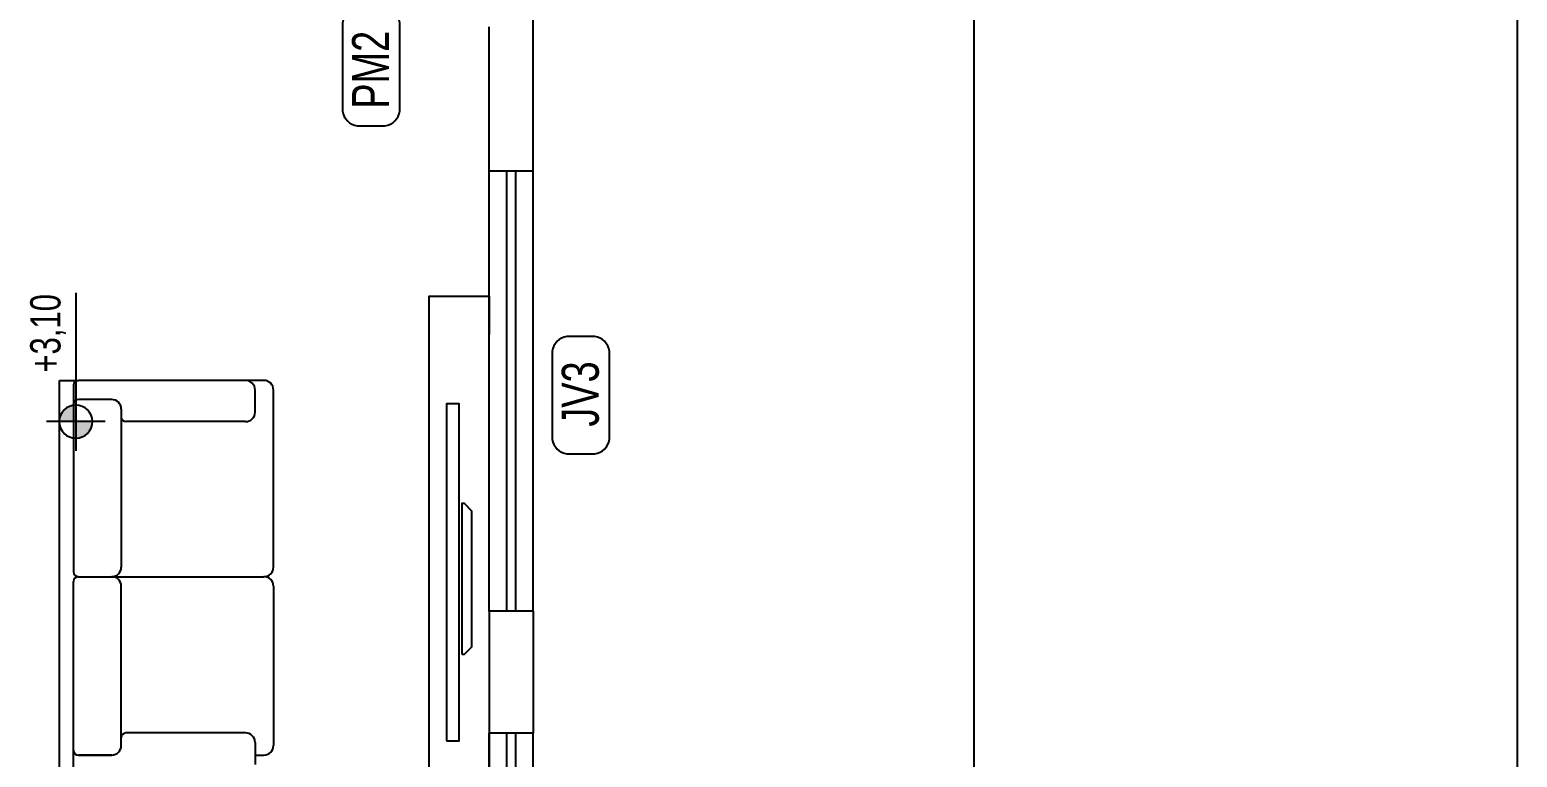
# Model space of a CAD drawing. Header units: millimetres. Extents: x 2502 to 4311, y 2007 to 3121.
# Drawn here: x 2910.7 to 3113.3, y 2698.2 to 2797.3 of the extents above; entities that cross this region are included whole.
import ezdxf
from ezdxf.enums import TextEntityAlignment as Align

# ---------------------------------------------------------------- set-up
doc = ezdxf.new("R2010")
doc.units = ezdxf.units.MM
doc.header["$LTSCALE"] = 20
doc.header["$MEASUREMENT"] = 0
doc.layers.add('A-PEN-08', color=8, linetype='CONTINUOUS')
doc.layers.add('DIVERSOS', color=1, linetype='CONTINUOUS')
doc.styles.add('F2', font='swisscl.ttf')

# ---------------------------------------------------------------- blocks, each defined once
blk = doc.blocks.new('NIVEL')
at = {"layer": 'DIVERSOS'}
h = blk.add_hatch(color=7, dxfattribs=at)
h.paths.add_polyline_path([(0, 0.137, 0.414214), (-0.137, 0), (0, 0)])
h.paths.add_polyline_path([(0, 0), (0, -0.137, 0.414214), (0.137, 0)])
at = {"layer": 'DIVERSOS', "color": 7}
for p, q in [((0, 0.242), (0, -0.242)), ((1.067, 0), (-0.242, 0))]:
    blk.add_line(p, q, dxfattribs=at)
blk.add_circle((0, 0), 0.137, dxfattribs=at)

msp = doc.modelspace()

# ---------------------------------------------------------------- linework, layer by layer
at = {"layer": 'A-PEN-08', "linetype": 'Continuous', "ltscale": 0.35}
for p, q in [((3113.28, 2957.75), (3113.28, 2166.2)), ((3113.28, 2957.75), (3113.28, 2166.2)), ((3039.28, 2951.75), (3039.28, 2157.75)), ((3039.28, 2951.75), (3039.28, 2157.75)), ((2979.28, 2778.13), (2979.28, 2897.75)), ((2979.28, 2778.13), (2979.28, 2897.75)), ((2973.28, 2778.13), (2973.28, 2797.75)), ((2973.28, 2778.13), (2973.28, 2797.75)), ((2973.28, 2718.13), (2973.28, 2778.13)), ((2973.28, 2778.13), (2979.28, 2778.13)), ((2973.28, 2718.13), (2973.28, 2778.13)), ((2973.28, 2778.13), (2979.28, 2778.13)), ((2975.68, 2718.13), (2975.68, 2778.13)), ((2975.68, 2718.13), (2975.68, 2778.13)), ((2976.88, 2718.13), (2976.88, 2778.13)), ((2976.88, 2718.13), (2976.88, 2778.13)), ((2979.28, 2718.13), (2979.28, 2778.13)), ((2979.28, 2718.13), (2979.28, 2778.13)), ((2973.28, 2718.13), (2973.28, 2701.54)), ((2979.28, 2718.13), (2973.28, 2718.13)), ((2973.28, 2718.13), (2973.28, 2701.54)), ((2979.28, 2718.13), (2973.28, 2718.13)), ((2979.28, 2718.13), (2979.28, 2701.54)), ((2979.28, 2718.13), (2979.28, 2701.54)), ((2979.28, 2701.54), (2973.28, 2701.54)), ((2973.28, 2641.54), (2973.28, 2701.54)), ((2979.28, 2701.54), (2973.28, 2701.54)), ((2973.28, 2641.54), (2973.28, 2701.54)), ((2975.68, 2641.54), (2975.68, 2701.54)), ((2975.68, 2641.54), (2975.68, 2701.54)), ((2976.88, 2641.54), (2976.88, 2701.54)), ((2976.88, 2641.54), (2976.88, 2701.54)), ((2979.28, 2641.54), (2979.28, 2701.54)), ((2979.28, 2641.54), (2979.28, 2701.54))]:
    msp.add_line(p, q, dxfattribs=at)
at = {"layer": 'A-PEN-08'}
for p, q in [((2914.73, 2749.57), (2917.32, 2749.57)), ((2914.73, 2695.95), (2914.73, 2749.57)), ((2914.73, 2749.57), (2917.32, 2749.57)), ((2914.73, 2695.95), (2914.73, 2749.57)), ((2942.6, 2749.57), (2917.32, 2749.57)), ((2942.6, 2749.57), (2917.32, 2749.57)), ((2916.68, 2748.92), (2916.68, 2746.33)), ((2916.68, 2748.92), (2916.68, 2746.33)), ((2941.38, 2745.26), (2941.38, 2748.27)), ((2941.38, 2745.26), (2941.38, 2748.27)), ((2943.89, 2741.79), (2943.89, 2748.27)), ((2943.89, 2741.79), (2943.89, 2748.27)), ((2916.68, 2746.33), (2916.68, 2723.49)), ((2916.68, 2746.33), (2916.68, 2723.49)), ((2921.86, 2746.98), (2917.32, 2746.98)), ((2921.86, 2746.98), (2917.32, 2746.98)), ((2923.16, 2745.68), (2923.16, 2724.14)), ((2923.16, 2745.68), (2923.16, 2724.14)), ((2940.09, 2743.96), (2923.8, 2743.96)), ((2940.09, 2743.96), (2923.8, 2743.96)), ((2943.89, 2724.14), (2943.89, 2741.79)), ((2943.89, 2724.14), (2943.89, 2741.79)), ((2917.32, 2722.84), (2921.86, 2722.84)), ((2917.32, 2722.84), (2921.86, 2722.84)), ((2917.32, 2722.84), (2921.86, 2722.84)), ((2917.32, 2722.84), (2921.86, 2722.84)), ((2921.86, 2722.84), (2942.6, 2722.84)), ((2921.86, 2722.84), (2942.6, 2722.84)), ((2921.86, 2722.84), (2942.6, 2722.84)), ((2921.86, 2722.84), (2942.6, 2722.84)), ((2916.68, 2699.19), (2916.68, 2722.19)), ((2916.68, 2699.19), (2916.68, 2722.19)), ((2923.16, 2699.84), (2923.16, 2721.54)), ((2923.16, 2699.84), (2923.16, 2721.54)), ((2943.89, 2721.54), (2943.89, 2699.84)), ((2943.89, 2721.54), (2943.89, 2699.84)), ((2940.09, 2701.55), (2923.8, 2701.55)), ((2940.09, 2701.55), (2923.8, 2701.55)), ((2916.68, 2696.6), (2916.68, 2699.19)), ((2916.68, 2696.6), (2916.68, 2699.19)), ((2921.86, 2698.54), (2917.32, 2698.54)), ((2917.32, 2698.54), (2921.86, 2698.54)), ((2921.86, 2698.54), (2917.32, 2698.54)), ((2917.32, 2698.54), (2921.86, 2698.54)), ((2941.38, 2700.26), (2941.38, 2697.24)), ((2941.38, 2700.26), (2941.38, 2697.24)), ((2941.38, 2698.54), (2942.6, 2698.54)), ((2941.38, 2698.54), (2942.6, 2698.54)), ((2941.38, 2698.54), (2942.6, 2698.54)), ((2941.38, 2698.54), (2942.6, 2698.54))]:
    msp.add_line(p, q, dxfattribs=at)
at = {"layer": 'A-PEN-08', "linetype": 'Continuous'}
for points in [[(2955.3, 2800.27, 0.331371), (2953.3, 2798.27), (2953.31, 2786.26, 0.332506), (2955.3, 2784.26), (2959.08, 2784.26, 0.330378), (2961.1, 2786.26), (2961.08, 2798.27, 0.331371), (2959.08, 2800.27)], [(2955.3, 2800.27, 0.331371), (2953.3, 2798.27), (2953.31, 2786.26, 0.332506), (2955.3, 2784.26), (2959.08, 2784.26, 0.330378), (2961.1, 2786.26), (2961.08, 2798.27, 0.331371), (2959.08, 2800.27)], [(2983.86, 2755.57, 0.331371), (2981.86, 2753.57), (2981.87, 2741.56, 0.332506), (2983.86, 2739.56), (2987.65, 2739.56, 0.330378), (2989.66, 2741.56), (2989.65, 2753.57, 0.331371), (2987.65, 2755.57)], [(2983.86, 2755.57, 0.331371), (2981.86, 2753.57), (2981.87, 2741.56, 0.332506), (2983.86, 2739.56), (2987.65, 2739.56, 0.330378), (2989.66, 2741.56), (2989.65, 2753.57, 0.331371), (2987.65, 2755.57)]]:
    msp.add_lwpolyline(points, format="xyb", close=True, dxfattribs=at)
at = {"layer": 'A-PEN-08'}
msp.add_lwpolyline([(2973.28, 2701.81), (2973.28, 2687.9), (2965.08, 2687.9), (2965.08, 2761.04), (2973.28, 2761.04), (2973.28, 2755.81)], dxfattribs=at)
msp.add_lwpolyline([(2973.28, 2701.81), (2973.28, 2687.9), (2965.08, 2687.9), (2965.08, 2761.04), (2973.28, 2761.04), (2973.28, 2755.81)], dxfattribs=at)
for points in [[(2967.46, 2700.47), (2969.17, 2700.47), (2969.17, 2746.39), (2967.46, 2746.39)], [(2967.46, 2700.47), (2969.17, 2700.47), (2969.17, 2746.39), (2967.46, 2746.39)], [(2969.55, 2712.27), (2969.9, 2712.27), (2970.92, 2713.29), (2970.92, 2731.76), (2969.9, 2732.79), (2969.55, 2732.79)], [(2969.55, 2712.27), (2969.9, 2712.27), (2970.92, 2713.29), (2970.92, 2731.76), (2969.9, 2732.79), (2969.55, 2732.79)]]:
    msp.add_lwpolyline(points, close=True, dxfattribs=at)
for centre, radius, start, end in [((2917.32, 2748.92), 0.648, 90, 180), ((2917.32, 2748.92), 0.648, 90, 180), ((2940.09, 2748.27), 1.3, 0, 90), ((2940.09, 2748.27), 1.3, 0, 90), ((2942.6, 2748.27), 1.3, 0, 90), ((2942.6, 2748.27), 1.3, 0, 90), ((2917.32, 2746.33), 0.648, 90, 180), ((2917.32, 2746.33), 0.648, 90, 180), ((2921.86, 2745.68), 1.3, 0, 90), ((2921.86, 2745.68), 1.3, 0, 90), ((2940.09, 2745.26), 1.3, 270, 0), ((2940.09, 2745.26), 1.3, 270, 0), ((2923.8, 2744.61), 0.648, 180, 270), ((2923.8, 2744.61), 0.648, 180, 270), ((2917.32, 2723.49), 0.648, 180, 270), ((2917.32, 2723.49), 0.648, 180, 270), ((2917.32, 2722.19), 0.648, 90, 180), ((2917.32, 2722.19), 0.648, 90, 180), ((2921.86, 2724.14), 1.3, 270, 0), ((2921.86, 2724.14), 1.3, 270, 0), ((2921.86, 2721.54), 1.3, 0, 90), ((2921.86, 2721.54), 1.3, 0, 90), ((2942.6, 2724.14), 1.3, 270, 0), ((2942.6, 2724.14), 1.3, 270, 0), ((2942.6, 2721.54), 1.3, 0, 90), ((2942.6, 2721.54), 1.3, 0, 90), ((2923.8, 2700.9), 0.648, 90, 180), ((2923.8, 2700.9), 0.648, 90, 180), ((2940.09, 2700.26), 1.3, 0, 90), ((2940.09, 2700.26), 1.3, 0, 90), ((2917.32, 2699.19), 0.648, 180, 270), ((2917.32, 2699.19), 0.648, 180, 270), ((2917.32, 2699.19), 0.648, 180, 270), ((2917.32, 2699.19), 0.648, 180, 270), ((2921.86, 2699.84), 1.3, 270, 0), ((2921.86, 2699.84), 1.3, 270, 0), ((2921.86, 2699.84), 1.3, 270, 0), ((2921.86, 2699.84), 1.3, 270, 0), ((2942.6, 2699.84), 1.3, 270, 0), ((2942.6, 2699.84), 1.3, 270, 0)]:
    msp.add_arc(centre, radius, start, end, dxfattribs=at)

# ---------------------------------------------------------------- block references
at = {"layer": 'A-PEN-08', "linetype": 'Continuous', "xscale": -16.4499703424138, "yscale": 16.4499703424138, "zscale": 16.4499703424138, "rotation": 270}
msp.add_blockref('NIVEL', (2916.97, 2743.96), dxfattribs=at)
msp.add_blockref('NIVEL', (2916.97, 2743.96), dxfattribs=at)

# ---------------------------------------------------------------- texts
at = {"layer": 'A-PEN-08', "linetype": 'Continuous', "style": 'F2'}
for s, height, p in [('PM2', 5.035, (2954.6, 2786.59)), ('PM2', 5.035, (2954.6, 2786.59)), ('+3,10', 4.127, (2910.76, 2750.64)), ('+3,10', 4.127, (2910.76, 2750.64)), ('JV3', 5.035, (2983.16, 2743.28)), ('JV3', 5.035, (2983.16, 2743.28))]:
    msp.add_text(s, height=height, rotation=90, dxfattribs=at).set_placement(p, align=Align.TOP_LEFT)

doc.saveas('drawing.dxf')
